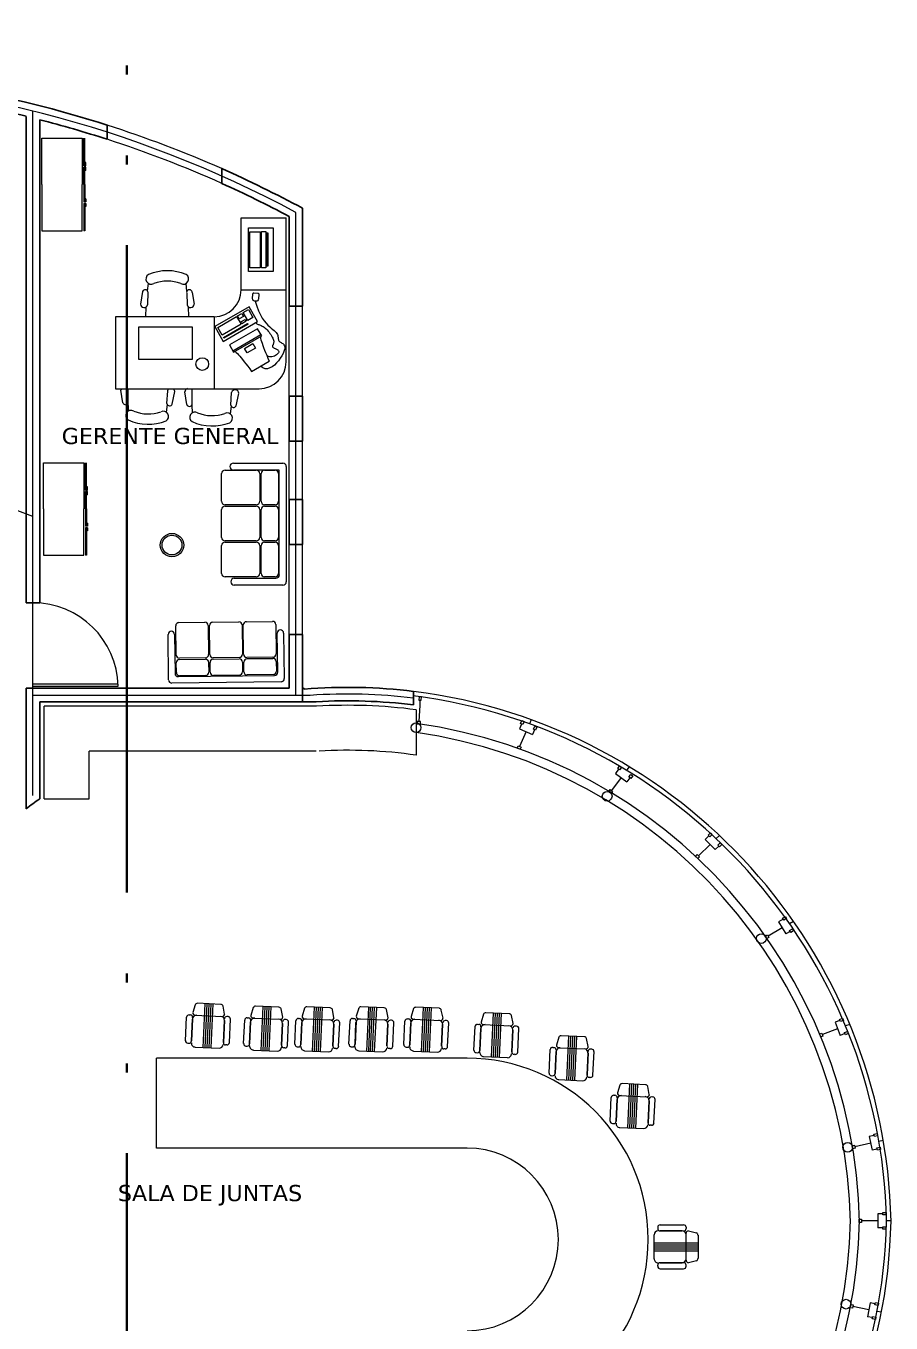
# Model space of a CAD drawing. Header units: millimetres. Extents: x 291 to 670, y 42 to 304.
# Drawn here: x 550.84 to 560.46, y 259.32 to 273.75 of the extents above; entities that cross this region are included whole.
import ezdxf

# ---------------------------------------------------------------- set-up
doc = ezdxf.new("R2010")
doc.units = ezdxf.units.MM
doc.linetypes.add('ACAD_ISO04W100', pattern=[30, 24, -3, 0, -3])
doc.linetypes.add('ACAD_ISO05W100', pattern=[33, 24, -3, 0, -3, 0, -3])
doc.layers.get('0').update_dxf_attribs({"lineweight": 5})
for name, color, linetype, lineweight in [('cl', 5, 'Continuous', 35), ('eje', 8, 'ACAD_ISO04W100', 13), ('muebles', 2, 'Continuous', 13), ('muros', 1, 'Continuous', 25), ('vent', 4, 'ACAD_ISO04W100', 13), ('ventanas y canceleria', 4, 'Continuous', 13)]:
    doc.layers.add(name, color=color, linetype=linetype, lineweight=lineweight)

msp = doc.modelspace()

# ---------------------------------------------------------------- linework, layer by layer
for p, q in [((550.915, 266.304), (550.915, 272.803)), ((553.84, 266.304), (553.84, 271.676)), ((554.001, 266.304), (550.915, 266.304)), ((550.915, 265.191), (550.915, 266.304)), ((555.218, 266.194), (555.209, 266.013)), ((555.221, 266.251), (555.218, 266.193)), ((556.401, 265.901), (556.328, 265.735)), ((556.352, 265.985), (556.329, 265.932)), ((556.329, 265.932), (556.473, 265.87)), ((556.495, 265.922), (556.473, 265.87)), ((557.43, 265.482), (557.396, 265.436)), ((557.458, 265.389), (557.35, 265.245)), ((557.396, 265.436), (557.521, 265.343)), ((557.555, 265.388), (557.521, 265.343)), ((558.449, 264.645), (558.319, 264.519)), ((558.436, 264.741), (558.394, 264.701)), ((558.394, 264.701), (558.504, 264.589)), ((558.544, 264.628), (558.504, 264.589)), ((559.261, 263.814), (559.211, 263.785)), ((559.211, 263.785), (559.29, 263.65)), ((559.251, 263.717), (559.094, 263.627)), ((559.339, 263.678), (559.29, 263.65)), ((559.867, 262.594), (559.698, 262.531)), ((559.893, 262.688), (559.839, 262.667)), ((559.839, 262.667), (559.895, 262.521)), ((559.948, 262.541), (559.895, 262.521)), ((560.235, 261.322), (560.058, 261.283)), ((560.274, 261.41), (560.218, 261.398)), ((560.218, 261.398), (560.252, 261.245)), ((560.307, 261.258), (560.252, 261.245)), ((560.313, 260.459), (560.132, 260.46)), ((560.37, 260.537), (560.313, 260.537)), ((560.313, 260.537), (560.313, 260.381)), ((560.369, 260.381), (560.313, 260.381)), ((560.213, 259.47), (560.036, 259.505)), ((560.228, 259.547), (560.199, 259.393)), ((560.285, 259.536), (560.228, 259.547)), ((560.254, 259.383), (560.199, 259.393))]:
    msp.add_line(p, q)
for points in [[(555.236, 266.286), (555.21, 266.287), (555.208, 266.251), (555.234, 266.25)], [(555.225, 265.986), (555.227, 266.012), (555.191, 266.014), (555.19, 265.988)], [(556.354, 266.023), (556.378, 266.012), (556.364, 265.98), (556.34, 265.99)], [(556.498, 265.96), (556.521, 265.95), (556.507, 265.917), (556.483, 265.927)], [(556.302, 265.718), (556.312, 265.742), (556.345, 265.728), (556.334, 265.704)], [(557.441, 265.519), (557.462, 265.503), (557.44, 265.474), (557.42, 265.49)], [(557.566, 265.425), (557.587, 265.409), (557.565, 265.38), (557.545, 265.396)], [(557.32, 265.235), (557.335, 265.255), (557.364, 265.234), (557.348, 265.213)], [(558.452, 264.775), (558.47, 264.757), (558.445, 264.732), (558.427, 264.75)], [(558.561, 264.663), (558.579, 264.644), (558.553, 264.619), (558.535, 264.638)], [(558.287, 264.514), (558.306, 264.532), (558.331, 264.507), (558.312, 264.488)], [(559.286, 263.843), (559.299, 263.821), (559.268, 263.803), (559.255, 263.825)], [(559.062, 263.629), (559.085, 263.642), (559.103, 263.611), (559.08, 263.598)], [(559.364, 263.707), (559.377, 263.685), (559.346, 263.667), (559.333, 263.689)], [(559.922, 262.713), (559.931, 262.688), (559.898, 262.676), (559.888, 262.7)], [(559.667, 262.538), (559.691, 262.548), (559.704, 262.514), (559.68, 262.505)], [(559.977, 262.566), (559.986, 262.542), (559.953, 262.529), (559.943, 262.553)], [(560.306, 261.431), (560.312, 261.406), (560.277, 261.398), (560.271, 261.423)], [(560.029, 261.295), (560.054, 261.301), (560.062, 261.266), (560.036, 261.26)], [(560.339, 261.278), (560.345, 261.253), (560.31, 261.245), (560.304, 261.27)], [(560.106, 260.478), (560.132, 260.478), (560.132, 260.442), (560.106, 260.442)], [(560.406, 260.55), (560.406, 260.524), (560.37, 260.524), (560.37, 260.55)], [(560.405, 260.394), (560.405, 260.368), (560.369, 260.368), (560.369, 260.394)], [(560.014, 259.528), (560.039, 259.523), (560.032, 259.488), (560.007, 259.493)], [(560.322, 259.542), (560.317, 259.517), (560.282, 259.524), (560.287, 259.549)], [(560.292, 259.389), (560.287, 259.363), (560.252, 259.37), (560.257, 259.396)]]:
    msp.add_lwpolyline(points, close=True)
for centre in [(555.178, 265.945), (557.303, 265.182), (559.019, 263.599), (559.978, 261.277), (559.961, 259.532)]:
    msp.add_circle(centre, 0.054)
for centre, radius, start, end in [((547.837, 260.452), 12.729, 61.86, 116.0835), ((547.837, 260.452), 8.424, 68.567, 113.9634), ((550.915, 266.383), 0.95, 1.4347, 90), ((554.415, 260.318), 6, 82.9608, 93.9592), ((554.388, 260.321), 5.725, 1.2626, 82.0709), ((554.388, 260.321), 5.625, 1.2626, 81.9291), ((554.388, 260.589), 5.625, 278.0709, 358.7374), ((554.388, 260.589), 5.725, 277.9291, 358.7374)]:
    msp.add_arc(centre, radius, start, end)
at = {"layer": 'cl', "linetype": 'ACAD_ISO05W100', "ltscale": 0.3}
msp.add_line((551.958, 243.91), (551.958, 276.905), dxfattribs=at)
at = {"layer": 'muebles', "linetype": 'ByBlock'}
for p, q in [((551.014, 271.985), (551.014, 272.5)), ((551.014, 272.5), (551.464, 272.5)), ((551.464, 272.5), (551.464, 271.985)), ((551.48, 272.194), (551.48, 272.5)), ((551.491, 272.194), (551.491, 272.5)), ((551.491, 272.194), (551.48, 272.194)), ((551.48, 271.985), (551.48, 272.178)), ((551.491, 272.178), (551.48, 272.178)), ((551.491, 272.194), (551.491, 272.231)), ((551.503, 272.231), (551.491, 272.231)), ((551.503, 272.194), (551.491, 272.194)), ((551.491, 272.142), (551.491, 272.178)), ((551.491, 271.985), (551.491, 272.178)), ((551.503, 272.178), (551.491, 272.178)), ((551.503, 272.142), (551.491, 272.142)), ((551.503, 272.194), (551.503, 272.231)), ((551.503, 272.142), (551.503, 272.178)), ((551.014, 271.985), (551.014, 271.47)), ((551.464, 271.47), (551.464, 271.985)), ((551.491, 271.985), (551.48, 271.985)), ((551.48, 271.985), (551.48, 271.792)), ((551.491, 271.985), (551.48, 271.985)), ((551.491, 271.985), (551.491, 271.792)), ((551.503, 271.828), (551.491, 271.828)), ((551.491, 271.828), (551.491, 271.792)), ((551.503, 271.828), (551.503, 271.792)), ((551.491, 271.792), (551.48, 271.792)), ((551.491, 271.776), (551.48, 271.776)), ((551.48, 271.776), (551.48, 271.47)), ((551.503, 271.792), (551.491, 271.792)), ((551.491, 271.776), (551.491, 271.74)), ((551.491, 271.776), (551.491, 271.47)), ((551.503, 271.776), (551.491, 271.776)), ((551.503, 271.74), (551.491, 271.74)), ((551.503, 271.776), (551.503, 271.74)), ((553.232, 271.615), (553.732, 271.615)), ((553.232, 270.815), (553.232, 271.615)), ((553.732, 270.015), (553.732, 271.615)), ((551.014, 271.47), (551.464, 271.47)), ((551.491, 271.47), (551.48, 271.47)), ((552.191, 270.803), (552.199, 270.886)), ((552.629, 270.801), (552.621, 270.886)), ((553.232, 270.815), (553.732, 270.815)), ((552.135, 270.796), (552.11, 270.656)), ((552.194, 270.791), (552.19, 270.648)), ((552.626, 270.776), (552.63, 270.648)), ((552.687, 270.784), (552.71, 270.656)), ((552.171, 270.515), (552.173, 270.624)), ((552.649, 270.515), (552.646, 270.624)), ((552.932, 270.515), (551.832, 270.515)), ((551.832, 270.515), (551.832, 269.715)), ((552.932, 270.515), (552.932, 269.715)), ((553.138, 270.136), (553.451, 270.317)), ((553.147, 270.121), (553.46, 270.302)), ((553.348, 269.907), (553.544, 270.02)), ((551.832, 269.715), (553.432, 269.715)), ((551.916, 269.557), (551.894, 269.698)), ((551.975, 269.561), (551.975, 269.704)), ((552.406, 269.549), (552.414, 269.692)), ((552.465, 269.542), (552.494, 269.682)), ((552.626, 269.538), (552.605, 269.679)), ((552.686, 269.541), (552.685, 269.715)), ((553.116, 269.53), (553.124, 269.673)), ((553.143, 269.715), (553.142, 269.7)), ((553.175, 269.523), (553.205, 269.663)), ((551.971, 269.549), (551.977, 269.465)), ((552.409, 269.538), (552.399, 269.454)), ((552.681, 269.532), (552.687, 269.446)), ((553.12, 269.52), (553.11, 269.435)), ((551.032, 268.377), (551.032, 268.892)), ((551.032, 268.892), (551.483, 268.892)), ((551.483, 268.892), (551.483, 268.377)), ((551.499, 268.586), (551.499, 268.892)), ((551.51, 268.586), (551.51, 268.892)), ((553.053, 268.81), (553.4, 268.81)), ((553.107, 268.849), (553.107, 268.849)), ((553.145, 268.887), (553.695, 268.887)), ((553.656, 268.81), (553.145, 268.81)), ((553.493, 268.81), (553.608, 268.81)), ((553.656, 267.645), (553.656, 268.81)), ((553.734, 268.849), (553.734, 267.568)), ((553.014, 268.463), (553.014, 268.771)), ((553.439, 268.771), (553.439, 268.463)), ((553.454, 268.463), (553.454, 268.771)), ((553.647, 268.771), (553.647, 268.463)), ((551.51, 268.586), (551.499, 268.586)), ((551.499, 268.377), (551.499, 268.57)), ((551.51, 268.57), (551.499, 268.57)), ((551.51, 268.586), (551.51, 268.623)), ((551.522, 268.623), (551.51, 268.623)), ((551.522, 268.586), (551.51, 268.586)), ((551.51, 268.534), (551.51, 268.57)), ((551.51, 268.377), (551.51, 268.57)), ((551.522, 268.57), (551.51, 268.57)), ((551.522, 268.534), (551.51, 268.534)), ((551.522, 268.586), (551.522, 268.623)), ((551.522, 268.534), (551.522, 268.57)), ((551.032, 268.377), (551.032, 267.862)), ((551.483, 267.862), (551.483, 268.377)), ((551.51, 268.377), (551.499, 268.377)), ((551.499, 268.377), (551.499, 268.184)), ((551.51, 268.377), (551.499, 268.377)), ((551.51, 268.377), (551.51, 268.184)), ((553.014, 268.061), (553.014, 268.37)), ((553.4, 268.424), (553.053, 268.424)), ((553.053, 268.409), (553.4, 268.409)), ((553.439, 268.37), (553.439, 268.061)), ((553.454, 268.061), (553.454, 268.37)), ((553.608, 268.424), (553.493, 268.424)), ((553.493, 268.409), (553.608, 268.409)), ((553.647, 268.37), (553.647, 268.061)), ((551.522, 268.22), (551.51, 268.22)), ((551.51, 268.22), (551.51, 268.184)), ((551.522, 268.22), (551.522, 268.184)), ((551.51, 268.184), (551.499, 268.184)), ((551.51, 268.168), (551.499, 268.168)), ((551.499, 268.168), (551.499, 267.862)), ((551.522, 268.184), (551.51, 268.184)), ((551.51, 268.168), (551.51, 268.132)), ((551.51, 268.168), (551.51, 267.862)), ((551.522, 268.168), (551.51, 268.168)), ((551.522, 268.132), (551.51, 268.132)), ((551.522, 268.168), (551.522, 268.132)), ((553.014, 267.66), (553.014, 267.969)), ((553.4, 268.023), (553.053, 268.023)), ((553.053, 268.007), (553.4, 268.007)), ((553.439, 267.969), (553.439, 267.66)), ((553.454, 267.66), (553.454, 267.969)), ((553.608, 268.023), (553.493, 268.023)), ((553.493, 268.007), (553.608, 268.007)), ((553.647, 267.969), (553.647, 267.66)), ((551.032, 267.862), (551.483, 267.862)), ((551.51, 267.862), (551.499, 267.862)), ((553.4, 267.622), (553.053, 267.622)), ((553.116, 267.568), (553.116, 267.568)), ((553.155, 267.606), (553.618, 267.606)), ((553.695, 267.529), (553.155, 267.529)), ((553.608, 267.622), (553.493, 267.622)), ((552.508, 266.752), (552.504, 267.077)), ((552.54, 267.114), (552.829, 267.118)), ((552.865, 267.082), (552.869, 266.757)), ((552.884, 266.757), (552.88, 267.082)), ((552.915, 267.119), (553.204, 267.122)), ((553.241, 267.087), (553.245, 266.762)), ((553.259, 266.762), (553.255, 267.087)), ((553.291, 267.123), (553.58, 267.127)), ((553.616, 267.091), (553.621, 266.766)), ((552.425, 266.475), (552.418, 266.981)), ((552.454, 267.017), (552.454, 267.017)), ((552.491, 266.981), (552.496, 266.548)), ((553.638, 266.563), (553.632, 266.996)), ((553.668, 267.033), (553.668, 267.033)), ((553.704, 266.997), (553.711, 266.491)), ((552.511, 266.557), (552.509, 266.665)), ((552.834, 266.72), (552.545, 266.716)), ((552.545, 266.702), (552.834, 266.706)), ((552.87, 266.67), (552.872, 266.562)), ((552.886, 266.562), (552.885, 266.67)), ((553.209, 266.725), (552.92, 266.721)), ((552.92, 266.707), (553.209, 266.711)), ((553.246, 266.675), (553.247, 266.566)), ((553.262, 266.567), (553.26, 266.675)), ((553.585, 266.73), (553.296, 266.726)), ((553.296, 266.712), (553.585, 266.715)), ((553.622, 266.68), (553.623, 266.571)), ((552.533, 266.512), (553.602, 266.526)), ((552.836, 266.525), (552.547, 266.521)), ((553.587, 266.535), (553.298, 266.531)), ((553.675, 266.455), (552.461, 266.439)), ((553.006, 262.867), (552.746, 262.879)), ((552.809, 262.387), (552.831, 262.875)), ((552.831, 262.386), (552.854, 262.874)), ((552.853, 262.385), (552.876, 262.873)), ((552.876, 262.384), (552.898, 262.872)), ((552.653, 262.75), (552.666, 262.749)), ((552.72, 262.863), (552.694, 262.775)), ((552.719, 262.747), (553.02, 262.733)), ((552.898, 262.383), (552.92, 262.871)), ((553.048, 262.758), (553.03, 262.848)), ((553.087, 262.73), (553.074, 262.73)), ((553.366, 262.831), (553.34, 262.743)), ((553.652, 262.835), (553.392, 262.847)), ((553.455, 262.355), (553.478, 262.843)), ((553.477, 262.354), (553.5, 262.842)), ((553.5, 262.353), (553.522, 262.841)), ((553.522, 262.352), (553.544, 262.84)), ((553.544, 262.351), (553.566, 262.839)), ((553.694, 262.726), (553.676, 262.816)), ((553.936, 262.823), (553.91, 262.735)), ((554.222, 262.827), (553.962, 262.839)), ((554.025, 262.347), (554.048, 262.835)), ((554.048, 262.346), (554.07, 262.834)), ((554.07, 262.345), (554.092, 262.833)), ((554.092, 262.344), (554.114, 262.832)), ((554.114, 262.343), (554.136, 262.831)), ((554.264, 262.718), (554.246, 262.808)), ((554.539, 262.823), (554.512, 262.735)), ((554.824, 262.827), (554.564, 262.839)), ((554.628, 262.347), (554.65, 262.835)), ((554.65, 262.346), (554.672, 262.834)), ((554.672, 262.345), (554.694, 262.833)), ((554.694, 262.344), (554.716, 262.832)), ((554.716, 262.343), (554.739, 262.831)), ((554.867, 262.718), (554.848, 262.808)), ((555.148, 262.819), (555.122, 262.731)), ((555.434, 262.823), (555.174, 262.835)), ((555.237, 262.343), (555.26, 262.831)), ((555.26, 262.342), (555.282, 262.83)), ((555.282, 262.341), (555.304, 262.829)), ((555.304, 262.34), (555.326, 262.828)), ((555.326, 262.339), (555.348, 262.827)), ((555.477, 262.714), (555.458, 262.804)), ((555.928, 262.758), (555.902, 262.67)), ((556.214, 262.762), (555.954, 262.774)), ((556.017, 262.282), (556.04, 262.77)), ((556.039, 262.281), (556.062, 262.769)), ((556.061, 262.28), (556.084, 262.768)), ((556.084, 262.279), (556.106, 262.767)), ((556.106, 262.278), (556.128, 262.766)), ((556.256, 262.653), (556.238, 262.743)), ((552.613, 262.463), (552.625, 262.724)), ((552.691, 262.721), (552.679, 262.46)), ((552.679, 262.46), (552.69, 262.704)), ((552.69, 262.704), (552.679, 262.46)), ((553.045, 262.687), (553.034, 262.444)), ((553.034, 262.444), (553.045, 262.687)), ((553.045, 262.687), (553.034, 262.444)), ((553.034, 262.444), (553.045, 262.687)), ((553.1, 262.441), (553.112, 262.702)), ((553.259, 262.431), (553.271, 262.692)), ((553.299, 262.718), (553.312, 262.717)), ((553.337, 262.689), (553.325, 262.428)), ((553.325, 262.428), (553.337, 262.672)), ((553.337, 262.672), (553.325, 262.428)), ((553.365, 262.715), (553.667, 262.701)), ((553.691, 262.655), (553.68, 262.412)), ((553.68, 262.412), (553.691, 262.655)), ((553.691, 262.655), (553.68, 262.412)), ((553.68, 262.412), (553.691, 262.655)), ((553.733, 262.698), (553.72, 262.698)), ((553.746, 262.409), (553.758, 262.67)), ((553.829, 262.423), (553.841, 262.684)), ((553.869, 262.71), (553.882, 262.709)), ((553.907, 262.681), (553.895, 262.42)), ((553.895, 262.42), (553.907, 262.664)), ((553.907, 262.664), (553.895, 262.42)), ((553.935, 262.707), (554.237, 262.693)), ((554.261, 262.647), (554.25, 262.404)), ((554.25, 262.404), (554.261, 262.647)), ((554.261, 262.647), (554.25, 262.404)), ((554.25, 262.404), (554.261, 262.647)), ((554.303, 262.69), (554.29, 262.69)), ((554.316, 262.4), (554.328, 262.662)), ((554.431, 262.423), (554.443, 262.684)), ((554.471, 262.71), (554.484, 262.709)), ((554.51, 262.681), (554.498, 262.42)), ((554.498, 262.42), (554.509, 262.664)), ((554.509, 262.664), (554.498, 262.42)), ((554.537, 262.707), (554.839, 262.693)), ((554.863, 262.647), (554.852, 262.404)), ((554.852, 262.404), (554.863, 262.647)), ((554.863, 262.647), (554.852, 262.404)), ((554.852, 262.404), (554.863, 262.647)), ((554.905, 262.69), (554.892, 262.69)), ((554.919, 262.4), (554.931, 262.662)), ((555.041, 262.419), (555.053, 262.68)), ((555.081, 262.706), (555.094, 262.705)), ((555.119, 262.677), (555.107, 262.416)), ((555.119, 262.66), (555.107, 262.416)), ((555.107, 262.416), (555.119, 262.66)), ((555.147, 262.703), (555.449, 262.689)), ((555.462, 262.4), (555.473, 262.643)), ((555.473, 262.643), (555.462, 262.4)), ((555.462, 262.4), (555.473, 262.643)), ((555.473, 262.643), (555.462, 262.4)), ((555.515, 262.686), (555.502, 262.686)), ((555.528, 262.397), (555.54, 262.658)), ((555.821, 262.358), (555.833, 262.619)), ((555.861, 262.645), (555.874, 262.644)), ((555.899, 262.616), (555.887, 262.355)), ((555.887, 262.355), (555.898, 262.599)), ((555.898, 262.599), (555.887, 262.355)), ((555.927, 262.642), (556.228, 262.628)), ((556.253, 262.582), (556.242, 262.339)), ((556.242, 262.339), (556.253, 262.582)), ((556.253, 262.582), (556.242, 262.339)), ((556.242, 262.339), (556.253, 262.582)), ((556.295, 262.625), (556.282, 262.625)), ((556.308, 262.336), (556.32, 262.597)), ((556.765, 262.501), (556.738, 262.413)), ((557.051, 262.506), (556.791, 262.517)), ((556.854, 262.026), (556.876, 262.514)), ((556.876, 262.025), (556.898, 262.512)), ((556.898, 262.024), (556.921, 262.511)), ((556.92, 262.023), (556.943, 262.51)), ((556.943, 262.022), (556.965, 262.509)), ((557.093, 262.397), (557.075, 262.487)), ((552.638, 262.435), (552.651, 262.435)), ((552.72, 262.391), (552.986, 262.379)), ((553.072, 262.415), (553.059, 262.416)), ((553.284, 262.403), (553.298, 262.402)), ((553.367, 262.359), (553.633, 262.347)), ((553.719, 262.383), (553.705, 262.384)), ((553.854, 262.395), (553.868, 262.394)), ((553.937, 262.351), (554.203, 262.339)), ((554.289, 262.375), (554.275, 262.376)), ((554.457, 262.395), (554.47, 262.394)), ((554.539, 262.351), (554.805, 262.339)), ((554.891, 262.375), (554.878, 262.376)), ((555.066, 262.391), (555.08, 262.391)), ((555.149, 262.347), (555.415, 262.335)), ((555.501, 262.371), (555.487, 262.372)), ((555.846, 262.33), (555.859, 262.329)), ((556.28, 262.31), (556.267, 262.311)), ((556.658, 262.102), (556.67, 262.363)), ((556.697, 262.388), (556.711, 262.388)), ((556.736, 262.36), (556.724, 262.099)), ((556.724, 262.099), (556.735, 262.342)), ((556.735, 262.342), (556.724, 262.099)), ((556.764, 262.385), (557.065, 262.372)), ((557.09, 262.326), (557.079, 262.082)), ((557.079, 262.082), (557.09, 262.326)), ((557.09, 262.326), (557.079, 262.082)), ((557.079, 262.082), (557.09, 262.326)), ((557.132, 262.369), (557.118, 262.369)), ((557.145, 262.079), (557.157, 262.341)), ((555.929, 262.286), (556.194, 262.274)), ((556.683, 262.074), (556.696, 262.073)), ((556.765, 262.03), (557.031, 262.018)), ((557.117, 262.054), (557.104, 262.055)), ((557.444, 261.969), (557.418, 261.881)), ((557.73, 261.973), (557.47, 261.985)), ((557.533, 261.494), (557.555, 261.981)), ((557.555, 261.493), (557.578, 261.98)), ((557.577, 261.492), (557.6, 261.979)), ((557.6, 261.491), (557.622, 261.978)), ((557.622, 261.49), (557.644, 261.977)), ((557.772, 261.865), (557.754, 261.955)), ((557.337, 261.569), (557.349, 261.831)), ((557.377, 261.856), (557.39, 261.856)), ((557.415, 261.828), (557.403, 261.566)), ((557.403, 261.566), (557.414, 261.81)), ((557.414, 261.81), (557.403, 261.566)), ((557.443, 261.853), (557.744, 261.839)), ((557.769, 261.794), (557.758, 261.55)), ((557.758, 261.55), (557.769, 261.794)), ((557.769, 261.794), (557.758, 261.55)), ((557.758, 261.55), (557.769, 261.794)), ((557.811, 261.836), (557.798, 261.837)), ((557.824, 261.547), (557.836, 261.809)), ((557.362, 261.542), (557.375, 261.541)), ((557.444, 261.498), (557.71, 261.486)), ((557.796, 261.522), (557.783, 261.522)), ((557.826, 260.037), (557.826, 260.303)), ((557.866, 260.388), (557.866, 260.374)), ((557.892, 260.414), (558.154, 260.414)), ((557.892, 260.348), (558.136, 260.348)), ((558.136, 260.348), (557.892, 260.348)), ((557.892, 260.348), (558.136, 260.348)), ((558.136, 260.348), (557.892, 260.348)), ((558.181, 260.388), (558.181, 260.374)), ((558.181, 260.02), (558.181, 260.321)), ((558.207, 260.348), (558.296, 260.326)), ((558.314, 260.301), (558.314, 260.04)), ((557.826, 260.215), (558.314, 260.215)), ((557.826, 260.193), (558.314, 260.193)), ((557.826, 260.17), (558.314, 260.17)), ((557.826, 260.148), (558.314, 260.148)), ((557.826, 260.126), (558.314, 260.126)), ((558.154, 259.993), (557.892, 259.993)), ((558.136, 259.993), (557.892, 259.993)), ((557.892, 259.993), (558.136, 259.993)), ((558.296, 260.015), (558.207, 259.993)), ((557.866, 259.953), (557.866, 259.966)), ((557.892, 259.926), (558.154, 259.926)), ((558.181, 259.953), (558.181, 259.966))]:
    msp.add_line(p, q, dxfattribs=at)
at = {"layer": 'muebles'}
for p, q in [((553.212, 266.53), (552.923, 266.526)), ((554.067, 266.183), (551.04, 266.183)), ((551.04, 265.153), (551.04, 266.183)), ((555.178, 266.143), (555.178, 265.639)), ((554.067, 265.683), (551.54, 265.683)), ((551.54, 265.153), (551.54, 265.683)), ((551.04, 265.153), (551.54, 265.153)), ((555.744, 262.268), (552.291, 262.268)), ((552.291, 261.268), (552.291, 262.268)), ((555.744, 261.268), (552.291, 261.268))]:
    msp.add_line(p, q, dxfattribs=at)
at = {"layer": 'muebles', "linetype": 'ByBlock'}
for points in [[(553.314, 271.018), (553.314, 271.503), (553.587, 271.503), (553.587, 271.018)], [(553.327, 271.06), (553.327, 271.461), (553.442, 271.461), (553.442, 271.06)], [(553.456, 271.058), (553.456, 271.462), (553.506, 271.462), (553.506, 271.058)], [(553.516, 271.076), (553.516, 271.448), (553.529, 271.448), (553.529, 271.076)], [(552.939, 270.405), (553.033, 270.241), (553.415, 270.461), (553.32, 270.625)], [(553.18, 270.518), (553.23, 270.432), (553.021, 270.311), (552.971, 270.397)], [(553.21, 270.491), (553.191, 270.524), (553.239, 270.552), (553.258, 270.519)], [(553.313, 270.596), (553.363, 270.508), (553.305, 270.475), (553.255, 270.562)], [(552.092, 270.038), (552.092, 270.402), (552.688, 270.402), (552.688, 270.038)], [(553.04, 270.278), (553.035, 270.286), (553.303, 270.441), (553.308, 270.433)], [(553.239, 270.437), (553.228, 270.457), (553.277, 270.486), (553.289, 270.466)], [(553.299, 270.112), (553.27, 270.163), (553.362, 270.216), (553.391, 270.165)]]:
    msp.add_lwpolyline(points, close=True, dxfattribs=at)
msp.add_lwpolyline([(553.359, 270.716), (553.363, 270.771, -0.414214), (553.374, 270.78), (553.418, 270.777, -0.414214), (553.427, 270.766), (553.424, 270.711, -0.414214), (553.396, 270.688), (553.383, 270.689, -0.414214)], format="xyb", close=True, dxfattribs=at)
for points in [[(553.389, 270.688), (553.407, 270.631), (553.426, 270.581), (553.446, 270.538), (553.467, 270.501), (553.488, 270.47), (553.509, 270.444), (553.529, 270.422), (553.549, 270.403), (553.567, 270.387), (553.584, 270.373), (553.599, 270.361), (553.611, 270.35), (553.621, 270.339), (553.628, 270.328), (553.634, 270.317), (553.638, 270.307), (553.64, 270.297), (553.642, 270.288), (553.643, 270.279), (553.644, 270.27), (553.646, 270.262), (553.648, 270.255), (553.651, 270.248), (553.655, 270.242), (553.661, 270.237), (553.669, 270.232), (553.677, 270.228), (553.685, 270.223), (553.694, 270.217), (553.701, 270.211), (553.708, 270.202), (553.713, 270.193), (553.716, 270.181), (553.716, 270.167), (553.713, 270.149), (553.707, 270.129), (553.697, 270.106), (553.684, 270.08), (553.667, 270.053), (553.647, 270.026), (553.626, 270.001), (553.602, 269.978), (553.577, 269.959), (553.551, 269.945), (553.525, 269.937), (553.498, 269.937), (553.472, 269.946), (553.446, 269.964)], [(553.46, 270.302), (553.414, 270.382), (553.1, 270.201)], [(553.393, 270.448), (553.397, 270.443), (553.402, 270.439), (553.407, 270.435), (553.414, 270.432), (553.421, 270.429), (553.428, 270.427), (553.437, 270.424), (553.446, 270.42), (553.455, 270.416), (553.466, 270.411), (553.476, 270.405), (553.487, 270.398), (553.498, 270.389), (553.509, 270.379), (553.521, 270.368), (553.532, 270.356), (553.542, 270.343), (553.552, 270.33), (553.562, 270.316), (553.57, 270.303), (553.578, 270.289), (553.584, 270.276), (553.589, 270.264), (553.593, 270.253), (553.594, 270.242), (553.594, 270.233), (553.593, 270.225), (553.592, 270.217), (553.589, 270.21), (553.587, 270.204), (553.584, 270.199), (553.582, 270.194), (553.581, 270.189), (553.58, 270.185), (553.581, 270.181), (553.584, 270.177), (553.588, 270.174), (553.594, 270.17), (553.6, 270.166), (553.608, 270.163), (553.616, 270.159), (553.624, 270.155), (553.631, 270.15), (553.638, 270.146), (553.643, 270.141), (553.647, 270.135), (553.649, 270.129), (553.649, 270.122), (553.646, 270.115), (553.64, 270.107), (553.633, 270.099), (553.624, 270.091), (553.613, 270.084), (553.601, 270.078), (553.588, 270.074), (553.574, 270.07), (553.56, 270.069), (553.546, 270.07), (553.532, 270.074), (553.519, 270.08)], [(553.446, 270.294), (553.446, 270.285), (553.448, 270.273), (553.451, 270.258), (553.457, 270.241), (553.464, 270.22), (553.472, 270.197), (553.481, 270.172), (553.492, 270.145), (553.504, 270.116), (553.517, 270.086), (553.53, 270.054), (553.544, 270.02)], [(553.1, 270.201), (553.147, 270.121)], [(553.161, 270.129), (553.168, 270.125), (553.177, 270.117), (553.189, 270.107), (553.201, 270.093), (553.215, 270.077), (553.231, 270.058), (553.248, 270.038), (553.266, 270.015), (553.285, 269.99), (553.306, 269.964), (553.327, 269.936), (553.348, 269.907)]]:
    msp.add_lwpolyline(points, dxfattribs=at)
msp.add_circle((552.799, 269.988), 0.0707, dxfattribs=at)
at = {"layer": 'muebles'}
for radius in [0.13, 0.11]:
    msp.add_circle((552.462, 267.975), radius, dxfattribs=at)
at = {"layer": 'muebles', "linetype": 'ByBlock'}
for centre, radius, start, end in [((552.23, 270.935), 0.0577, 121.265, 299.6825), ((552.41, 270.483), 0.544, 67.2611, 112.7389), ((552.59, 270.935), 0.0577, 240.3175, 58.735), ((552.164, 270.785), 0.031, 12.2827, 157.7765), ((552.41, 270.475), 0.437, 69.7134, 110.2866), ((552.656, 270.785), 0.031, 358.4693, 195.5899), ((552.932, 270.815), 0.3, 270, 0), ((552.151, 270.658), 0.0409, 183.5132, 345.9932), ((552.669, 270.658), 0.0409, 194.0068, 356.4868), ((553.432, 270.015), 0.3, 270, 0), ((551.935, 269.695), 0.0409, 161.6949, 174.9474), ((552.453, 269.681), 0.0409, 139.088, 164.4538), ((552.453, 269.681), 0.0409, 1.9738, 40.912), ((552.645, 269.676), 0.0409, 106.7101, 174.9474), ((553.164, 269.662), 0.0409, 1.9738, 164.4538), ((551.945, 269.568), 0.031, 200.6841, 346.1779), ((552.436, 269.555), 0.031, 190.7433, 336.2371), ((552.655, 269.549), 0.031, 200.6841, 346.1779), ((553.147, 269.536), 0.031, 190.7433, 336.2371), ((552.006, 269.416), 0.0577, 58.7781, 237.1956), ((552.199, 269.863), 0.544, 245.7217, 291.1995), ((552.199, 269.871), 0.437, 248.174, 288.7472), ((552.367, 269.406), 0.0577, 299.7256, 118.1431), ((552.717, 269.397), 0.0577, 58.7781, 237.1956), ((552.909, 269.852), 0.437, 248.174, 288.7472), ((553.077, 269.387), 0.0577, 299.7256, 118.1431), ((552.909, 269.844), 0.544, 245.7217, 291.1995), ((553.053, 268.771), 0.0386, 90, 180), ((553.145, 268.849), 0.0386, 90, 180), ((553.145, 268.849), 0.0386, 180, 270), ((553.4, 268.771), 0.0386, 0, 90), ((553.493, 268.771), 0.0386, 90, 180), ((553.608, 268.771), 0.0386, 0, 90), ((553.608, 268.771), 0.0386, 0, 90), ((553.695, 268.849), 0.0386, 0, 90), ((553.053, 268.463), 0.0386, 180, 270), ((553.053, 268.37), 0.0386, 90, 180), ((553.4, 268.463), 0.0386, 270, 0), ((553.4, 268.37), 0.0386, 0, 90), ((553.493, 268.463), 0.0386, 180, 270), ((553.493, 268.37), 0.0386, 90, 180), ((553.608, 268.463), 0.0386, 270, 0), ((553.608, 268.37), 0.0386, 0, 90), ((553.053, 268.061), 0.0386, 180, 270), ((553.053, 267.969), 0.0386, 90, 180), ((553.4, 268.061), 0.0386, 270, 0), ((553.4, 267.969), 0.0386, 0, 90), ((553.493, 268.061), 0.0386, 180, 270), ((553.493, 267.969), 0.0386, 90, 180), ((553.608, 268.061), 0.0386, 270, 0), ((553.608, 267.969), 0.0386, 0, 90), ((553.053, 267.66), 0.0386, 180, 270), ((553.4, 267.66), 0.0386, 270, 0), ((553.493, 267.66), 0.0386, 180, 270), ((553.608, 267.66), 0.0386, 270, 0), ((553.618, 267.645), 0.0386, 270, 0), ((553.155, 267.568), 0.0386, 90, 180), ((553.155, 267.568), 0.0386, 180, 270), ((553.695, 267.568), 0.0386, 270, 0), ((552.54, 267.078), 0.0361, 90.7306, 180.7306), ((552.829, 267.081), 0.0361, 0.7306, 90.7306), ((552.916, 267.082), 0.0361, 90.7306, 180.7306), ((553.205, 267.086), 0.0361, 0.7306, 90.7306), ((553.291, 267.087), 0.0361, 90.7306, 180.7306), ((553.58, 267.091), 0.0361, 0.7306, 90.7306), ((552.455, 266.981), 0.0361, 90.7306, 180.7306), ((552.455, 266.981), 0.0361, 0.7306, 90.7306), ((553.668, 266.996), 0.0361, 90.7306, 180.7306), ((553.668, 266.996), 0.0361, 0.7306, 90.7306), ((553.584, 266.766), 0.0361, 270.7306, 0.7306), ((552.544, 266.753), 0.0361, 180.7306, 270.7306), ((552.545, 266.666), 0.0361, 90.7306, 180.7306), ((552.833, 266.756), 0.0361, 270.7306, 0.7306), ((552.834, 266.67), 0.0361, 0.7306, 90.7306), ((552.92, 266.757), 0.0361, 180.7306, 270.7306), ((552.921, 266.671), 0.0361, 90.7306, 180.7306), ((553.209, 266.761), 0.0361, 270.7306, 0.7306), ((553.21, 266.674), 0.0361, 0.7306, 90.7306), ((553.295, 266.762), 0.0361, 180.7306, 270.7306), ((553.297, 266.675), 0.0361, 90.7306, 180.7306), ((553.586, 266.679), 0.0361, 0.7306, 90.7306), ((552.532, 266.548), 0.0361, 180.7306, 270.7306), ((552.547, 266.558), 0.0361, 180.7306, 270.7306), ((552.836, 266.561), 0.0361, 270.7306, 0.7306), ((552.922, 266.562), 0.0361, 180.7306, 270.7306), ((553.211, 266.566), 0.0361, 270.7306, 0.7306), ((553.298, 266.567), 0.0361, 180.7306, 270.7306), ((553.587, 266.571), 0.0361, 270.7306, 0.7306), ((553.602, 266.562), 0.0361, 270.7306, 0.7306), ((553.675, 266.491), 0.0361, 270.7306, 0.7306), ((552.461, 266.475), 0.0361, 180.7306, 270.7306), ((552.745, 262.852), 0.0266, 87.3716, 156.8156), ((552.651, 262.723), 0.0266, 87.3716, 177.3716), ((552.665, 262.723), 0.0266, 357.3716, 87.3716), ((552.735, 262.702), 0.0444, 87.3716, 177.3716), ((552.72, 262.773), 0.0266, 177.2292, 267.3716), ((553.001, 262.689), 0.0444, 357.3716, 87.3716), ((553.005, 262.84), 0.0266, 17.9277, 87.3716), ((553.022, 262.76), 0.0266, 267.3716, 357.514), ((553.072, 262.704), 0.0266, 87.3716, 177.3716), ((553.086, 262.703), 0.0266, 357.3716, 87.3716), ((553.366, 262.741), 0.0266, 177.2292, 267.3716), ((553.391, 262.82), 0.0266, 87.3716, 156.8156), ((553.651, 262.808), 0.0266, 17.9277, 87.3716), ((553.936, 262.733), 0.0266, 177.2292, 267.3716), ((553.961, 262.812), 0.0266, 87.3716, 156.8156), ((554.221, 262.8), 0.0266, 17.9277, 87.3716), ((554.539, 262.733), 0.0266, 177.2292, 267.3716), ((554.563, 262.812), 0.0266, 87.3716, 156.8156), ((554.823, 262.8), 0.0266, 17.9277, 87.3716), ((555.148, 262.729), 0.0266, 177.2292, 267.3716), ((555.173, 262.808), 0.0266, 87.3716, 156.8156), ((555.433, 262.796), 0.0266, 17.9277, 87.3716), ((555.953, 262.747), 0.0266, 87.3716, 156.8156), ((556.213, 262.735), 0.0266, 17.9277, 87.3716), ((553.298, 262.691), 0.0266, 87.3716, 177.3716), ((553.311, 262.691), 0.0266, 357.3716, 87.3716), ((553.381, 262.67), 0.0444, 87.3716, 177.3716), ((553.647, 262.657), 0.0444, 357.3716, 87.3716), ((553.668, 262.727), 0.0266, 267.3716, 357.514), ((553.719, 262.672), 0.0266, 87.3716, 177.3716), ((553.732, 262.671), 0.0266, 357.3716, 87.3716), ((553.868, 262.683), 0.0266, 87.3716, 177.3716), ((553.881, 262.683), 0.0266, 357.3716, 87.3716), ((553.951, 262.662), 0.0444, 87.3716, 177.3716), ((554.217, 262.649), 0.0444, 357.3716, 87.3716), ((554.238, 262.719), 0.0266, 267.3716, 357.514), ((554.289, 262.664), 0.0266, 87.3716, 177.3716), ((554.302, 262.663), 0.0266, 357.3716, 87.3716), ((554.47, 262.683), 0.0266, 87.3716, 177.3716), ((554.483, 262.683), 0.0266, 357.3716, 87.3716), ((554.553, 262.662), 0.0444, 87.3716, 177.3716), ((554.819, 262.649), 0.0444, 357.3716, 87.3716), ((554.84, 262.719), 0.0266, 267.3716, 357.514), ((554.891, 262.664), 0.0266, 87.3716, 177.3716), ((554.904, 262.663), 0.0266, 357.3716, 87.3716), ((555.08, 262.679), 0.0266, 87.3716, 177.3716), ((555.093, 262.679), 0.0266, 357.3716, 87.3716), ((555.163, 262.658), 0.0444, 87.3716, 177.3716), ((555.429, 262.645), 0.0444, 357.3716, 87.3716), ((555.45, 262.715), 0.0266, 267.3716, 357.514), ((555.501, 262.66), 0.0266, 87.3716, 177.3716), ((555.514, 262.659), 0.0266, 357.3716, 87.3716), ((555.859, 262.618), 0.0266, 87.3716, 177.3716), ((555.873, 262.618), 0.0266, 357.3716, 87.3716), ((555.943, 262.597), 0.0444, 87.3716, 177.3716), ((555.928, 262.668), 0.0266, 177.2292, 267.3716), ((556.209, 262.584), 0.0444, 357.3716, 87.3716), ((556.23, 262.654), 0.0266, 267.3716, 357.514), ((556.28, 262.599), 0.0266, 87.3716, 177.3716), ((556.294, 262.598), 0.0266, 357.3716, 87.3716), ((552.639, 262.462), 0.0266, 177.3716, 267.3716), ((552.653, 262.461), 0.0266, 267.3716, 357.3716), ((553.06, 262.442), 0.0266, 177.3716, 267.3716), ((553.074, 262.442), 0.0266, 267.3716, 357.3716), ((556.789, 262.491), 0.0266, 87.3716, 156.8156), ((557.049, 262.479), 0.0266, 17.9277, 87.3716), ((552.722, 262.436), 0.0444, 177.3716, 267.3716), ((552.988, 262.424), 0.0444, 267.3716, 357.3716), ((553.286, 262.43), 0.0266, 177.3716, 267.3716), ((553.299, 262.429), 0.0266, 267.3716, 357.3716), ((553.369, 262.404), 0.0444, 177.3716, 267.3716), ((553.635, 262.391), 0.0444, 267.3716, 357.3716), ((553.707, 262.41), 0.0266, 177.3716, 267.3716), ((553.72, 262.41), 0.0266, 267.3716, 357.3716), ((553.856, 262.422), 0.0266, 177.3716, 267.3716), ((553.869, 262.421), 0.0266, 267.3716, 357.3716), ((553.939, 262.396), 0.0444, 177.3716, 267.3716), ((554.205, 262.383), 0.0444, 267.3716, 357.3716), ((554.277, 262.402), 0.0266, 177.3716, 267.3716), ((554.29, 262.402), 0.0266, 267.3716, 357.3716), ((554.458, 262.422), 0.0266, 177.3716, 267.3716), ((554.471, 262.421), 0.0266, 267.3716, 357.3716), ((554.541, 262.396), 0.0444, 177.3716, 267.3716), ((554.807, 262.383), 0.0444, 267.3716, 357.3716), ((554.879, 262.402), 0.0266, 177.3716, 267.3716), ((554.892, 262.402), 0.0266, 267.3716, 357.3716), ((555.068, 262.418), 0.0266, 177.3716, 267.3716), ((555.081, 262.417), 0.0266, 267.3716, 357.3716), ((555.151, 262.392), 0.0444, 177.3716, 267.3716), ((555.417, 262.379), 0.0444, 267.3716, 357.3716), ((555.489, 262.398), 0.0266, 177.3716, 267.3716), ((555.502, 262.398), 0.0266, 267.3716, 357.3716), ((555.847, 262.357), 0.0266, 177.3716, 267.3716), ((555.861, 262.356), 0.0266, 267.3716, 357.3716), ((555.931, 262.331), 0.0444, 177.3716, 267.3716), ((556.196, 262.318), 0.0444, 267.3716, 357.3716), ((556.268, 262.337), 0.0266, 177.3716, 267.3716), ((556.282, 262.337), 0.0266, 267.3716, 357.3716), ((556.696, 262.362), 0.0266, 87.3716, 177.3716), ((556.709, 262.361), 0.0266, 357.3716, 87.3716), ((556.779, 262.34), 0.0444, 87.3716, 177.3716), ((556.765, 262.412), 0.0266, 177.2292, 267.3716), ((557.045, 262.328), 0.0444, 357.3716, 87.3716), ((557.066, 262.398), 0.0266, 267.3716, 357.514), ((557.117, 262.343), 0.0266, 87.3716, 177.3716), ((557.13, 262.342), 0.0266, 357.3716, 87.3716), ((556.684, 262.1), 0.0266, 177.3716, 267.3716), ((556.697, 262.1), 0.0266, 267.3716, 357.3716), ((556.767, 262.074), 0.0444, 177.3716, 267.3716), ((557.033, 262.062), 0.0444, 267.3716, 357.3716), ((557.105, 262.081), 0.0266, 177.3716, 267.3716), ((557.118, 262.081), 0.0266, 267.3716, 357.3716), ((557.444, 261.88), 0.0266, 177.2292, 267.3716), ((557.469, 261.959), 0.0266, 87.3716, 156.8156), ((557.729, 261.947), 0.0266, 17.9277, 87.3716), ((557.746, 261.866), 0.0266, 267.3716, 357.514), ((557.375, 261.83), 0.0266, 87.3716, 177.3716), ((557.389, 261.829), 0.0266, 357.3716, 87.3716), ((557.459, 261.808), 0.0444, 87.3716, 177.3716), ((557.725, 261.796), 0.0444, 357.3716, 87.3716), ((557.796, 261.81), 0.0266, 87.3716, 177.3716), ((557.81, 261.81), 0.0266, 357.3716, 87.3716), ((557.363, 261.568), 0.0266, 177.3716, 267.3716), ((557.377, 261.568), 0.0266, 267.3716, 357.3716), ((557.446, 261.542), 0.0444, 177.3716, 267.3716), ((557.712, 261.53), 0.0444, 267.3716, 357.3716), ((557.784, 261.549), 0.0266, 177.3716, 267.3716), ((557.798, 261.548), 0.0266, 267.3716, 357.3716), ((557.87, 260.303), 0.0444, 90.0076, 180.0076), ((557.892, 260.388), 0.0266, 90.0076, 180.0076), ((557.892, 260.374), 0.0266, 180.0076, 270.0076), ((558.136, 260.304), 0.0444, 0.0076, 90.0076), ((558.154, 260.388), 0.0266, 0.0076, 90.0076), ((558.154, 260.374), 0.0266, 270.0076, 0.0076), ((558.207, 260.321), 0.0266, 89.8652, 180.0076), ((558.287, 260.301), 0.0266, 0.0076, 69.4515), ((557.87, 260.037), 0.0444, 180.0076, 270.0076), ((557.892, 259.966), 0.0266, 90.0076, 180.0076), ((558.136, 260.037), 0.0444, 270.0076, 0.0076), ((558.154, 259.966), 0.0266, 0.0076, 90.0076), ((558.207, 260.02), 0.0266, 180.0076, 270.15), ((558.287, 260.04), 0.0266, 290.5636, 0.0076), ((557.892, 259.953), 0.0266, 180.0076, 270.0076), ((558.154, 259.953), 0.0266, 270.0076, 0.0076)]:
    msp.add_arc(centre, radius, start, end, dxfattribs=at)
at = {"layer": 'muebles'}
for centre, radius, start, end in [((554.415, 260.318), 5.875, 82.5425, 93.3647), ((554.415, 260.318), 5.375, 81.8443, 93.3647), ((555.744, 260.252), 2.016, 270, 90), ((555.744, 260.252), 1.016, 270, 90)]:
    msp.add_arc(centre, radius, start, end, dxfattribs=at)
at = {"layer": 'muros'}
for p, q in [((550.84, 267.333), (550.84, 272.744)), ((550.99, 267.333), (550.99, 272.706)), ((551.74, 272.489), (551.74, 272.646)), ((553.015, 271.998), (553.015, 272.162)), ((553.915, 270.632), (553.915, 271.721)), ((553.765, 270.632), (553.765, 271.631)), ((553.915, 270.632), (553.765, 270.632)), ((553.915, 269.632), (553.765, 269.632)), ((553.765, 269.132), (553.765, 269.632)), ((553.915, 269.132), (553.915, 269.632)), ((553.915, 269.132), (553.765, 269.132)), ((553.765, 267.982), (553.765, 268.482)), ((553.915, 268.482), (553.765, 268.482)), ((553.915, 267.982), (553.915, 268.482)), ((553.915, 267.982), (553.765, 267.982)), ((550.99, 267.333), (550.84, 267.333)), ((553.915, 266.982), (553.765, 266.982)), ((553.765, 266.383), (553.765, 266.982)), ((553.915, 266.233), (553.915, 266.982)), ((550.84, 266.383), (553.765, 266.383)), ((550.84, 265.043), (550.84, 266.383)), ((555.15, 266.197), (555.15, 266.348)), ((554.067, 266.233), (550.99, 266.233)), ((550.99, 265.153), (550.99, 266.233))]:
    msp.add_line(p, q, dxfattribs=at)
for centre, radius, start, end in [((547.837, 260.452), 12.804, 72.2501, 79.8635), ((547.837, 260.452), 12.654, 76.2698, 79.742), ((547.837, 260.452), 12.654, 72.0326, 75.5695), ((547.837, 260.452), 12.804, 61.6587, 66.1446), ((547.837, 260.452), 12.654, 62.0633, 65.8439), ((547.837, 260.452), 8.499, 44.1672, 44.3455), ((554.415, 260.318), 6.075, 83.0482, 94.5477), ((554.415, 260.318), 5.925, 82.8713, 93.3647), ((554.415, 260.318), 5.925, 125.3141, 127.112)]:
    msp.add_arc(centre, radius, start, end, dxfattribs=at)
at = {"layer": 'vent'}
msp.add_line((556.458, 266.033), (556.439, 265.987), dxfattribs=at)
at = {"layer": 'vent', "linetype": 'Continuous', "ltscale": 0.1}
for p, q in [((557.544, 265.504), (557.514, 265.464)), ((558.552, 264.744), (558.516, 264.71)), ((559.375, 263.788), (559.331, 263.764)), ((560.001, 262.644), (559.954, 262.627)), ((560.374, 261.352), (560.326, 261.341)), ((560.456, 260.458), (560.406, 260.458)), ((560.354, 259.443), (560.305, 259.452))]:
    msp.add_line(p, q, dxfattribs=at)
at = {"layer": 'ventanas y canceleria'}
for p, q in [((553.765, 269.632), (553.765, 270.632)), ((553.915, 269.632), (553.915, 270.632)), ((553.765, 268.482), (553.765, 269.132)), ((553.915, 268.482), (553.915, 269.132)), ((553.765, 266.982), (553.765, 267.982)), ((553.915, 266.982), (553.915, 267.982)), ((550.915, 266.432), (551.864, 266.432)), ((550.915, 266.407), (551.865, 266.407))]:
    msp.add_line(p, q, dxfattribs=at)
for centre, radius, start, end in [((547.837, 260.452), 12.804, 66.1446, 72.2501), ((547.837, 260.452), 12.654, 65.8439, 72.0326), ((554.388, 260.321), 6.075, 1.2626, 82.7894), ((554.388, 260.321), 6.025, 1.2626, 82.7894), ((554.388, 260.589), 6.025, 277.5319, 358.7374), ((554.388, 260.589), 6.075, 277.4695, 358.7374)]:
    msp.add_arc(centre, radius, start, end, dxfattribs=at)

# ---------------------------------------------------------------- texts
at = {"layer": 'eje', "char_height": 0.18, "width": 4.996003610813204e-15, "attachment_point": 1}
for s, insert in [('{\\fVerdana|b0|i0|c0|p34;GERENTE GENERAL}', (551.235, 269.279)), ('{\\fVerdana|b0|i0|c0|p34;SALA DE JUNTAS}', (551.86, 260.858))]:
    msp.add_mtext(s, dxfattribs=dict(at, insert=insert))

doc.saveas('drawing.dxf')
